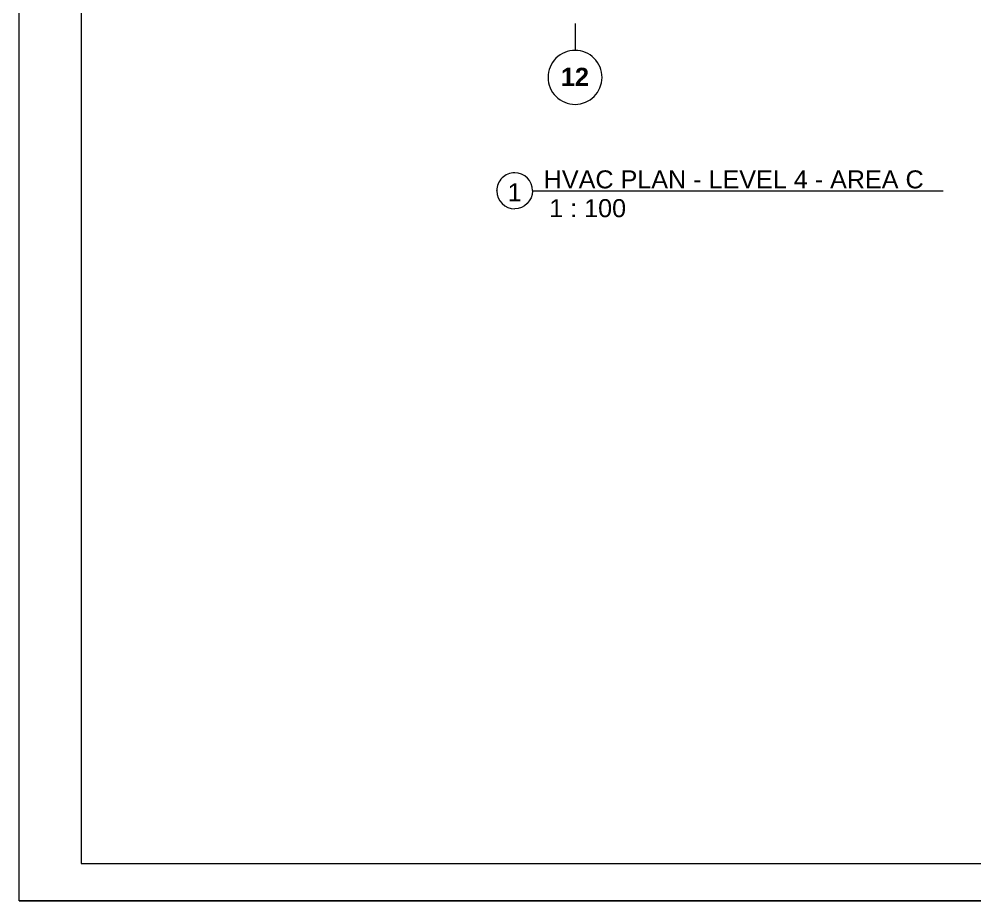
# Model space of a CAD drawing. Header units: metres. Extents: x 98 to 337, y -7 to 53.
# Drawn here: x 98.11 to 115, y -6.58 to 9.01 of the extents above; entities that cross this region are included whole.
import ezdxf

# ---------------------------------------------------------------- set-up
doc = ezdxf.new("R2010")
doc.units = ezdxf.units.M
doc.layers.add('PDF_Geometry', color=7, linetype='Continuous', lineweight=0, true_color=0xaaaaaa)
doc.layers.add('PDF_Text', color=7, linetype='Continuous', lineweight=0)
doc.styles.add('PDF Helvetica', font='')
doc.styles.add('PDF Helvetica Bold', font='')
doc.styles.get('PDF Helvetica').set_extended_font_data('Helvetica')
doc.styles.get('PDF Helvetica Bold').set_extended_font_data('Helvetica', bold=True)

msp = doc.modelspace()

# ---------------------------------------------------------------- linework, layer by layer
at = {"layer": 'PDF_Geometry', "color": 7, "lineweight": 0}
msp.add_lwpolyline([(188.079, 53.399), (188.079, -6.58), (98.108, -6.58), (98.108, 53.399)], close=True, dxfattribs=at)
for points in [[(187.602, 52.588), (99.207, 52.588), (99.207, -5.916), (187.602, -5.916)], [(107.184, 5.975), (114.441, 5.975)], [(98.108, -6.58), (188.079, -6.58)]]:
    msp.add_lwpolyline(points, dxfattribs=at)
at = {"layer": 'PDF_Geometry', "lineweight": 0}
msp.add_lwpolyline([(107.935, 8.934), (107.935, 8.458)], dxfattribs=at)
msp.add_lwpolyline([(107.935, 8.458, 0.41827), (107.459, 7.981, 0.414665), (107.935, 7.505, 0.411073), (108.412, 7.981, 0.414688)], format="xyb", close=True, dxfattribs=at)
at = {"layer": 'PDF_Geometry', "color": 7, "lineweight": 0}
msp.add_lwpolyline([(107.184, 5.979, 0.413053), (106.868, 6.295, 0.418459), (106.552, 5.979)], format="xyb", dxfattribs=at)
msp.add_arc((106.869, 5.975), 0.317, 180.1187, 269.8811, dxfattribs=at)
for points in [[(106.552, 5.975), (106.552, 5.975), (106.552, 5.975), (106.552, 5.979)], [(107.184, 5.975), (107.179, 5.801), (107.037, 5.658), (106.868, 5.658)], [(107.184, 5.979), (107.184, 5.975), (107.184, 5.975), (107.184, 5.975)]]:
    msp.add_open_spline(points, degree=3, dxfattribs=at)

# ---------------------------------------------------------------- texts
at = {"layer": 'PDF_Text', "color": 253, "lineweight": 0, "true_color": 0xaaaaaa, "insert": (107.684, 7.992), "char_height": 0.3201, "attachment_point": 4, "style": 'PDF Helvetica Bold'}
msp.add_mtext('12', dxfattribs=at)
at = {"layer": 'PDF_Text', "lineweight": 0, "attachment_point": 4, "style": 'PDF Helvetica'}
for s, insert, char_height in [('HVAC PLAN - LEVEL 4 - AREA C', (107.381, 6.176), 0.31807), ('1', (106.745, 5.951), 0.318), ('1 : 100', (107.478, 5.667), 0.3181)]:
    msp.add_mtext(s, dxfattribs=dict(at, insert=insert, char_height=char_height))

doc.saveas('drawing.dxf')
